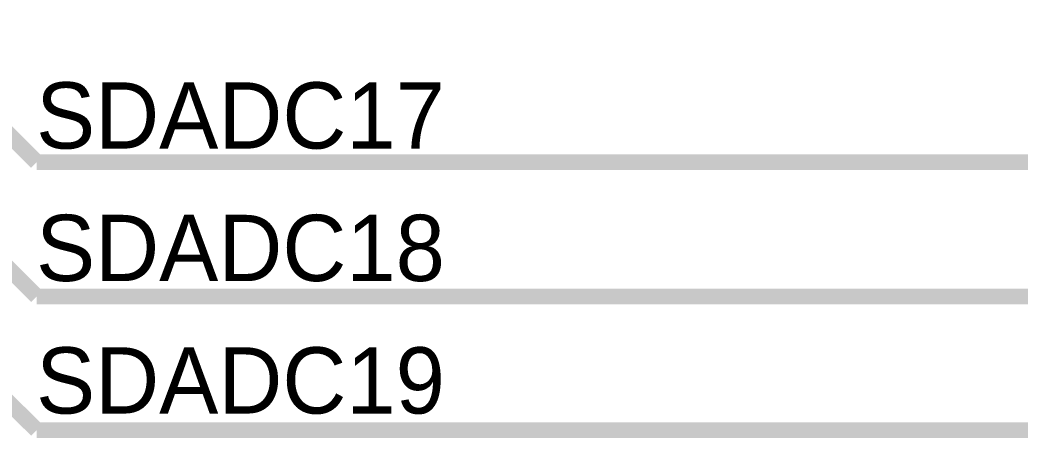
# Model space of a CAD drawing. Header units: inches. Extents: x 0 to 17, y 0 to 11.7.
# Drawn here: x 2.239 to 2.984, y 5.994 to 6.306 of the extents above; entities that cross this region are included whole.
import ezdxf

# ---------------------------------------------------------------- set-up
doc = ezdxf.new("R2010")
doc.units = ezdxf.units.IN
doc.header["$MEASUREMENT"] = 0
doc.layers.add('Sheet', color=255, linetype='Continuous')

msp = doc.modelspace()

# ---------------------------------------------------------------- linework, layer by layer
at = {"layer": 'Sheet'}
for points in [[(2.15096, 6.29981, 0.0118, 0.0118, 0), (2.25105, 6.1997, 0.0118, 0.0118, 0)], [(2.15096, 6.1997, 0.0118, 0.0118, 0), (2.25105, 6.09958, 0.0118, 0.0118, 0)], [(2.25105, 6.1997, 0.0118, 0.0118, 0), (2.85075, 6.1997, 0.0118, 0.0118, 0)], [(3.15059, 6.1997, 0.0118, 0.0118, 0), (2.85075, 6.1997, 0.0118, 0.0118, 0)], [(2.15096, 6.09958, 0.0118, 0.0118, 0), (2.25105, 5.99991, 0.0118, 0.0118, 0)], [(2.25105, 6.09958, 0.0118, 0.0118, 0), (2.85075, 6.09958, 0.0118, 0.0118, 0)], [(3.15059, 6.09958, 0.0118, 0.0118, 0), (2.85075, 6.09958, 0.0118, 0.0118, 0)], [(2.25105, 5.99991, 0.0118, 0.0118, 0), (2.85075, 5.99991, 0.0118, 0.0118, 0)], [(3.15059, 5.99991, 0.0118, 0.0118, 0), (2.85075, 5.99991, 0.0118, 0.0118, 0)]]:
    msp.add_lwpolyline(points, format="xyseb", dxfattribs=at)

# ---------------------------------------------------------------- texts
for s, p in [('SDADC17', (2.25061, 6.20984)), ('SDADC18', (2.25061, 6.11105)), ('SDADC19', (2.25061, 6.01226))]:
    msp.add_text(s, height=0.049396, dxfattribs=at).set_placement(p)

doc.saveas('drawing.dxf')
